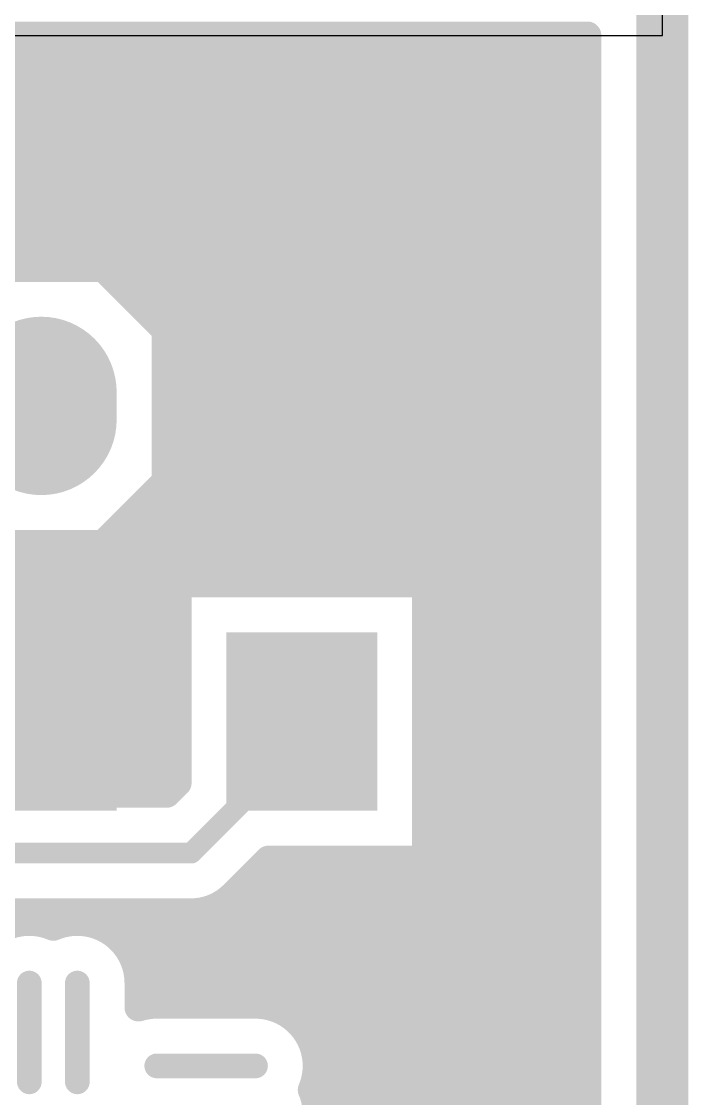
# Model space of a CAD drawing. Header units: inches. Extents: x 0 to 226, y 0 to 70.
# Drawn here: x 14.77 to 19.63, y 55.62 to 63.47 of the extents above; entities that cross this region are included whole.
import ezdxf

# ---------------------------------------------------------------- set-up
doc = ezdxf.new("R2010")
doc.units = ezdxf.units.IN
for name, color, linetype in [('Keep-Out Layer', 6, 'Continuous'), ('Multi-Layer', 9, 'Continuous'), ('Top Layer', 1, 'Continuous')]:
    doc.layers.add(name, color=color, linetype=linetype)

msp = doc.modelspace()

# ---------------------------------------------------------------- linework, layer by layer
at = {"layer": 'Keep-Out Layer'}
msp.add_lwpolyline([(19.44050976, 44.86414191999999, 0.3809999999999999, 0.3809999999999999, 0), (19.44050976, 69.69424212, 0.3809999999999999, 0.3809999999999999, 0)], format="xyseb", dxfattribs=at)
at = {"layer": 'Multi-Layer'}
for p, q in [((19.44050976, 63.37060732), (19.44050976, 69.72828319999999)), ((0, 63.37060732), (19.44050976, 63.37060732))]:
    msp.add_line(p, q, dxfattribs=at)
at = {"layer": 'Top Layer'}
for points in [[(13.31501274, 63.37060732, 0.2032, 0.2032, 0), (18.89440976, 63.37060732, 0.2032, 0.2032, 0)], [(13.31501274, 63.31126783999999, 0.2032, 0.2032, 0), (18.89440976, 63.31126783999999, 0.2032, 0.2032, 0)], [(14.66724016, 61.67679815999999, 0.2032, 0.2032, 0), (14.66724016, 63.37060732, 0.2032, 0.2032, 0)], [(14.87044016, 61.67679815999999, 0.2032, 0.2032, 0), (14.87044016, 63.37060732, 0.2032, 0.2032, 0)], [(15.07364016, 61.67679815999999, 0.2032, 0.2032, 0), (15.07364016, 63.37060732, 0.2032, 0.2032, 0)], [(15.27684016, 61.67679815999999, 0.2032, 0.2032, 0), (15.27684016, 63.37060732, 0.2032, 0.2032, 0)], [(15.48004016, 61.5621197, 0.2032, 0.2032, 0), (15.48004016, 63.37060732, 0.2032, 0.2032, 0)], [(15.68324016, 61.3589197, 0.2032, 0.2032, 0), (15.68324016, 63.37060732, 0.2032, 0.2032, 0)], [(15.88644016, 57.90333352, 0.2032, 0.2032, 0), (15.88644016, 63.37060732, 0.2032, 0.2032, 0)], [(16.08964016, 59.37679768, 0.2032, 0.2032, 0), (16.08964016, 63.37060732, 0.2032, 0.2032, 0)], [(16.29284016, 59.37679768, 0.2032, 0.2032, 0), (16.29284016, 63.37060732, 0.2032, 0.2032, 0)], [(16.49604016, 59.37679768, 0.2032, 0.2032, 0), (16.49604016, 63.37060732, 0.2032, 0.2032, 0)], [(16.69924016, 59.37679768, 0.2032, 0.2032, 0), (16.69924016, 63.37060732, 0.2032, 0.2032, 0)], [(16.90244016, 59.37679768, 0.2032, 0.2032, 0), (16.90244016, 63.37060732, 0.2032, 0.2032, 0)], [(17.10564016, 59.37679768, 0.2032, 0.2032, 0), (17.10564016, 63.37060732, 0.2032, 0.2032, 0)], [(17.30884016, 59.37679768, 0.2032, 0.2032, 0), (17.30884016, 63.37060732, 0.2032, 0.2032, 0)], [(17.51204016, 59.37679768, 0.2032, 0.2032, 0), (17.51204016, 63.37060732, 0.2032, 0.2032, 0)], [(17.71524016, 59.37679768, 0.2032, 0.2032, 0), (17.71524016, 63.37060732, 0.2032, 0.2032, 0)], [(17.91844016, 45.41024192, 0.2032, 0.2032, 0), (17.91844016, 63.37060732, 0.2032, 0.2032, 0)], [(18.12164016, 45.41024192, 0.2032, 0.2032, 0), (18.12164016, 63.37060732, 0.2032, 0.2032, 0)], [(18.32484016, 45.41024192, 0.2032, 0.2032, 0), (18.32484016, 63.37060732, 0.2032, 0.2032, 0)], [(18.52804016, 45.41024192, 0.2032, 0.2032, 0), (18.52804016, 63.37060732, 0.2032, 0.2032, 0)], [(18.73124016, 45.41024192, 0.2032, 0.2032, 0), (18.73124016, 63.37060732, 0.2032, 0.2032, 0)], [(18.89440976, 45.41024192, 0.2032, 0.2032, 0), (18.89440976, 63.37060732, 0.2032, 0.2032, 0)], [(11.64170392, 63.10806784, 0.2032, 0.2032, 0), (18.89440976, 63.10806784, 0.2032, 0.2032, 0)], [(11.64170392, 62.90486783999999, 0.2032, 0.2032, 0), (18.89440976, 62.90486783999999, 0.2032, 0.2032, 0)], [(11.64170392, 62.70166783999999, 0.2032, 0.2032, 0), (18.89440976, 62.70166783999999, 0.2032, 0.2032, 0)], [(11.64170392, 62.49846784, 0.2032, 0.2032, 0), (18.89440976, 62.49846784, 0.2032, 0.2032, 0)], [(11.64170392, 62.29526783999999, 0.2032, 0.2032, 0), (18.89440976, 62.29526783999999, 0.2032, 0.2032, 0)], [(11.64170392, 62.09206783999999, 0.2032, 0.2032, 0), (18.89440976, 62.09206783999999, 0.2032, 0.2032, 0)], [(11.64170392, 61.88886784, 0.2032, 0.2032, 0), (18.89440976, 61.88886784, 0.2032, 0.2032, 0)], [(11.64170392, 61.68566783999999, 0.2032, 0.2032, 0), (18.89440976, 61.68566783999999, 0.2032, 0.2032, 0)], [(14.45976026, 61.67679815999999, 0.2032, 0.2032, 0), (15.3653617, 61.67679815999999, 0.2032, 0.2032, 0)], [(15.3653617, 61.67679815999999, 0.2032, 0.2032, 0), (15.81816242, 61.22399743999999, 0.2032, 0.2032, 0)], [(15.55969202, 61.48246783999999, 0.2032, 0.2032, 0), (18.89440976, 61.48246783999999, 0.2032, 0.2032, 0)], [(15.76289202, 61.27926784, 0.2032, 0.2032, 0), (18.89440976, 61.27926784, 0.2032, 0.2032, 0)], [(14.91256098, 60.57119711999999, 1.10000034, 1.10000034, 0), (14.91256098, 60.77119672, 1.10000034, 1.10000034, 0)], [(15.81816242, 60.11839639999999, 0.2032, 0.2032, 0), (15.81816242, 61.22399743999999, 0.2032, 0.2032, 0)], [(15.81816242, 61.07606783999999, 0.2032, 0.2032, 0), (18.89440976, 61.07606783999999, 0.2032, 0.2032, 0)], [(15.81816242, 60.87286783999999, 0.2032, 0.2032, 0), (18.89440976, 60.87286783999999, 0.2032, 0.2032, 0)], [(13.81825024, 59.46302052, 0.1524, 0.1524, 0), (15.04663996, 60.69141024, 0.1524, 0.1524, 0)], [(15.81816242, 60.66966784, 0.2032, 0.2032, 0), (18.89440976, 60.66966784, 0.2032, 0.2032, 0)], [(15.81816242, 60.46646783999999, 0.2032, 0.2032, 0), (18.89440976, 60.46646783999999, 0.2032, 0.2032, 0)], [(15.81816242, 60.26326783999999, 0.2032, 0.2032, 0), (18.89440976, 60.26326783999999, 0.2032, 0.2032, 0)], [(15.3653617, 59.66559568, 0.2032, 0.2032, 0), (15.81816242, 60.11839639999999, 0.2032, 0.2032, 0)], [(15.75983386, 60.06006783999999, 0.2032, 0.2032, 0), (18.89440976, 60.06006783999999, 0.2032, 0.2032, 0)], [(15.68324016, 57.84467222, 0.2032, 0.2032, 0), (15.68324016, 59.98347414000001, 0.2032, 0.2032, 0)], [(15.55663386, 59.85686783999999, 0.2032, 0.2032, 0), (18.89440976, 59.85686783999999, 0.2032, 0.2032, 0)], [(15.48004016, 57.84467222, 0.2032, 0.2032, 0), (15.48004016, 59.78027414, 0.2032, 0.2032, 0)], [(14.6195542, 59.65366783999999, 0.2032, 0.2032, 0), (18.89440976, 59.65366783999999, 0.2032, 0.2032, 0)], [(14.63148204, 59.66559568, 0.2032, 0.2032, 0), (15.3653617, 59.66559568, 0.2032, 0.2032, 0)], [(14.66724016, 57.84467222, 0.2032, 0.2032, 0), (14.66724016, 59.66559568, 0.2032, 0.2032, 0)], [(14.87044016, 57.84467222, 0.2032, 0.2032, 0), (14.87044016, 59.66559568, 0.2032, 0.2032, 0)], [(15.07364016, 57.84467222, 0.2032, 0.2032, 0), (15.07364016, 59.66559568, 0.2032, 0.2032, 0)], [(15.27684016, 57.84467222, 0.2032, 0.2032, 0), (15.27684016, 59.66559568, 0.2032, 0.2032, 0)], [(14.4163542, 59.45046783999999, 0.2032, 0.2032, 0), (18.89440976, 59.45046783999999, 0.2032, 0.2032, 0)], [(15.90695828, 59.37679768, 0.2032, 0.2032, 0), (17.71816116, 59.37679768, 0.2032, 0.2032, 0)], [(15.90695828, 57.92385164, 0.2032, 0.2032, 0), (15.90695828, 59.37679768, 0.2032, 0.2032, 0)], [(17.71816116, 57.36559519999999, 0.2032, 0.2032, 0), (17.71816116, 59.37679768, 0.2032, 0.2032, 0)], [(14.25005024, 59.24726783999999, 0.2032, 0.2032, 0), (15.90695828, 59.24726783999999, 0.2032, 0.2032, 0)], [(17.71816116, 59.24726783999999, 0.2032, 0.2032, 0), (18.89440976, 59.24726783999999, 0.2032, 0.2032, 0)], [(14.25005024, 59.04406783999999, 0.2032, 0.2032, 0), (15.90695828, 59.04406783999999, 0.2032, 0.2032, 0)], [(17.71816116, 59.04406783999999, 0.2032, 0.2032, 0), (18.89440976, 59.04406783999999, 0.2032, 0.2032, 0)], [(14.25005024, 58.84086783999999, 0.2032, 0.2032, 0), (15.90695828, 58.84086783999999, 0.2032, 0.2032, 0)], [(17.71816116, 58.84086783999999, 0.2032, 0.2032, 0), (18.89440976, 58.84086783999999, 0.2032, 0.2032, 0)], [(14.25005024, 58.63766784, 0.2032, 0.2032, 0), (15.90695828, 58.63766784, 0.2032, 0.2032, 0)], [(17.71816116, 58.63766784, 0.2032, 0.2032, 0), (18.89440976, 58.63766784, 0.2032, 0.2032, 0)], [(14.25005024, 58.43446784, 0.2032, 0.2032, 0), (15.90695828, 58.43446784, 0.2032, 0.2032, 0)], [(17.71816116, 58.43446784, 0.2032, 0.2032, 0), (18.89440976, 58.43446784, 0.2032, 0.2032, 0)], [(14.25005024, 58.23126784, 0.2032, 0.2032, 0), (15.90695828, 58.23126784, 0.2032, 0.2032, 0)], [(17.71816116, 58.23126784, 0.2032, 0.2032, 0), (18.89440976, 58.23126784, 0.2032, 0.2032, 0)], [(16.0066355, 57.41287222, 0.1524, 0.1524, 0), (16.81255972, 58.21879644, 0.1524, 0.1524, 0)], [(16.81255972, 58.21879644, 0.1524, 0.1524, 0), (16.8125648, 58.21879644, 0.1524, 0.1524, 0)], [(14.25005024, 58.02806784, 0.2032, 0.2032, 0), (15.90695828, 58.02806784, 0.2032, 0.2032, 0)], [(17.71816116, 58.02806784, 0.2032, 0.2032, 0), (18.89440976, 58.02806784, 0.2032, 0.2032, 0)], [(15.82777886, 57.84467222, 0.2032, 0.2032, 0), (15.90695828, 57.92385164, 0.2032, 0.2032, 0)], [(14.25005024, 57.84467222, 0.2032, 0.2032, 0), (15.82777886, 57.84467222, 0.2032, 0.2032, 0)], [(17.71816116, 57.82486784, 0.2032, 0.2032, 0), (18.89440976, 57.82486784, 0.2032, 0.2032, 0)], [(17.71816116, 57.62166784, 0.2032, 0.2032, 0), (18.89440976, 57.62166784, 0.2032, 0.2032, 0)], [(13.90618758, 57.41287222, 0.1524, 0.1524, 0), (16.0066355, 57.41287222, 0.1524, 0.1524, 0)], [(16.3124515, 57.10803158, 0.2032, 0.2032, 0), (16.57001512, 57.36559519999999, 0.2032, 0.2032, 0)], [(16.57001512, 57.36559519999999, 0.2032, 0.2032, 0), (17.71816116, 57.36559519999999, 0.2032, 0.2032, 0)], [(16.69924016, 56.24656264, 0.2032, 0.2032, 0), (16.69924016, 57.36559519999999, 0.2032, 0.2032, 0)], [(16.90244016, 55.98637774, 0.2032, 0.2032, 0), (16.90244016, 57.36559519999999, 0.2032, 0.2032, 0)], [(17.10564016, 45.41024192, 0.2032, 0.2032, 0), (17.10564016, 57.36559519999999, 0.2032, 0.2032, 0)], [(17.30884016, 45.41024192, 0.2032, 0.2032, 0), (17.30884016, 57.36559519999999, 0.2032, 0.2032, 0)], [(17.51204016, 45.41024192, 0.2032, 0.2032, 0), (17.51204016, 57.36559519999999, 0.2032, 0.2032, 0)], [(17.71524016, 45.41024192, 0.2032, 0.2032, 0), (17.71524016, 57.36559519999999, 0.2032, 0.2032, 0)], [(17.71816116, 57.41846784, 0.2032, 0.2032, 0), (18.89440976, 57.41846784, 0.2032, 0.2032, 0)], [(16.49604016, 56.30679365999999, 0.2032, 0.2032, 0), (16.49604016, 57.29162023999999, 0.2032, 0.2032, 0)], [(16.41968776, 57.21526784, 0.2032, 0.2032, 0), (18.89440976, 57.21526784, 0.2032, 0.2032, 0)], [(16.3124515, 57.10803158, 0.2032, 0.2032, -0.1993267855441518), (16.0066355, 56.98107222, 0.2032, 0.2032, 0)], [(16.31196382, 57.1075439, 0.2032, 0.2032, -0.198912367379658), (16.0066355, 56.98107222, 0.2032, 0.2032, 0)], [(16.29284016, 56.30730927999999, 0.2032, 0.2032, 0), (16.29284016, 57.08954799999999, 0.2032, 0.2032, 0)], [(14.08504422, 56.98107222, 0.2032, 0.2032, 0), (16.0066355, 56.98107222, 0.2032, 0.2032, 0)], [(14.66724016, 56.88191061999999, 0.2032, 0.2032, 0), (14.66724016, 56.98107222, 0.2032, 0.2032, 0)], [(15.07364016, 56.89918261999999, 0.2032, 0.2032, 0), (15.07364016, 56.98107222, 0.2032, 0.2032, 0)], [(15.27684016, 56.8993655, 0.2032, 0.2032, 0), (15.27684016, 56.98107222, 0.2032, 0.2032, 0)], [(15.48004016, 56.79082875999999, 0.2032, 0.2032, 0), (15.48004016, 56.98107222, 0.2032, 0.2032, 0)], [(15.68324016, 56.30155363999999, 0.2032, 0.2032, 0), (15.68324016, 56.98107222, 0.2032, 0.2032, 0)], [(15.88644016, 56.30730927999999, 0.2032, 0.2032, 0), (15.88644016, 56.98107222, 0.2032, 0.2032, 0)], [(16.08964016, 56.30730927999999, 0.2032, 0.2032, 0), (16.08964016, 56.98912402, 0.2032, 0.2032, 0)], [(16.16728034, 57.01206784, 0.2032, 0.2032, 0), (18.89440976, 57.01206784, 0.2032, 0.2032, 0)], [(14.65063364, 56.8752101, 0.2032, 0.2032, -0.2045827865795275), (15.00063548, 56.8752101, 0.2032, 0.2032, 0)], [(15.00063548, 56.8752101, 0.2032, 0.2032, -0.5380189141260412), (15.62123368, 56.46541157999999, 0.2032, 0.2032, 0)], [(15.45952966, 56.80886784, 0.2032, 0.2032, 0), (18.89440976, 56.80886784, 0.2032, 0.2032, 0)], [(15.5985845, 56.60566784, 0.2032, 0.2032, 0), (18.89440976, 56.60566784, 0.2032, 0.2032, 0)], [(14.82563456, 55.74541048, 0.17999964, 0.17999964, 0), (14.82563456, 56.46540904, 0.17999964, 0.17999964, 0)], [(15.17563386, 55.74541048, 0.17999964, 0.17999964, 0), (15.17563386, 56.46540904, 0.17999964, 0.17999964, 0)], [(15.62123368, 56.28687244, 0.2032, 0.2032, 0), (15.62123368, 56.46541157999999, 0.2032, 0.2032, 0)], [(15.62123368, 56.40246784, 0.2032, 0.2032, 0), (18.89440976, 56.40246784, 0.2032, 0.2032, 0)], [(15.62123368, 56.28687244, 0.2032, 0.2032, -0.07615422015174254), (15.75463194, 56.30730927999999, 0.2032, 0.2032, 0)], [(15.75463194, 56.30730927999999, 0.2032, 0.2032, 0), (16.47463558, 56.30730927999999, 0.2032, 0.2032, 0)], [(16.47463558, 56.30730927999999, 0.2032, 0.2032, -0.4142135623730951), (16.9202354, 55.86170946, 0.2032, 0.2032, 0)], [(16.76551892, 56.19926784, 0.2032, 0.2032, 0), (18.89440976, 56.19926784, 0.2032, 0.2032, 0)], [(16.8994963, 55.99606784, 0.2032, 0.2032, 0), (18.89440976, 55.99606784, 0.2032, 0.2032, 0)], [(16.9202354, 55.86170946, 0.2032, 0.2032, -0.1012428938695137), (16.8844341, 55.68671108, 0.2032, 0.2032, 0)], [(15.75463448, 55.86170946, 0.17999964, 0.17999964, 0), (16.47463304, 55.86170946, 0.17999964, 0.17999964, 0)], [(16.91488616, 55.79286784, 0.2032, 0.2032, 0), (18.89440976, 55.79286784, 0.2032, 0.2032, 0)], [(16.90244016, 55.63637843999999, 0.2032, 0.2032, 0), (16.90244016, 55.73704118, 0.2032, 0.2032, 0)], [(16.8844341, 55.68671108, 0.2032, 0.2032, -0.1012428938695139), (16.9202354, 55.51171016, 0.2032, 0.2032, 0)], [(16.91336216, 55.58966784, 0.2032, 0.2032, 0), (18.89440976, 55.58966784, 0.2032, 0.2032, 0)]]:
    msp.add_lwpolyline(points, format="xyseb", dxfattribs=at)
for points in [[(14.81964016, 63.37060732, 0.1016, 0.1016, 1), (14.92124016, 63.37060732, 0.1016, 0.1016, 1)], [(15.11924332, 63.13547698, 0.3048, 0.3048, 1), (15.42404332, 63.13547698, 0.3048, 0.3048, 1)], [(15.02284016, 63.37060732, 0.1016, 0.1016, 1), (15.12444016, 63.37060732, 0.1016, 0.1016, 1)], [(15.22604016, 63.37060732, 0.1016, 0.1016, 1), (15.32764016, 63.37060732, 0.1016, 0.1016, 1)], [(15.42924016, 63.37060732, 0.1016, 0.1016, 1), (15.53084016, 63.37060732, 0.1016, 0.1016, 1)], [(15.63244016, 63.37060732, 0.1016, 0.1016, 1), (15.73404016, 63.37060732, 0.1016, 0.1016, 1)], [(15.83564016, 63.37060732, 0.1016, 0.1016, 1), (15.93724016, 63.37060732, 0.1016, 0.1016, 1)], [(15.9701992, 63.13547698, 0.3048, 0.3048, 1), (16.2749992, 63.13547698, 0.3048, 0.3048, 1)], [(16.03884016, 63.37060732, 0.1016, 0.1016, 1), (16.14044016, 63.37060732, 0.1016, 0.1016, 1)], [(16.24204016, 63.37060732, 0.1016, 0.1016, 1), (16.34364016, 63.37060732, 0.1016, 0.1016, 1)], [(16.44524016, 63.37060732, 0.1016, 0.1016, 1), (16.54684016, 63.37060732, 0.1016, 0.1016, 1)], [(16.64844016, 63.37060732, 0.1016, 0.1016, 1), (16.75004016, 63.37060732, 0.1016, 0.1016, 1)], [(16.82115508, 63.13547698, 0.3048, 0.3048, 1), (17.12595508, 63.13547698, 0.3048, 0.3048, 1)], [(16.85164016, 63.37060732, 0.1016, 0.1016, 1), (16.95324016, 63.37060732, 0.1016, 0.1016, 1)], [(17.05484016, 63.37060732, 0.1016, 0.1016, 1), (17.15644016, 63.37060732, 0.1016, 0.1016, 1)], [(17.25804016, 63.37060732, 0.1016, 0.1016, 1), (17.35964016, 63.37060732, 0.1016, 0.1016, 1)], [(17.46124016, 63.37060732, 0.1016, 0.1016, 1), (17.56284016, 63.37060732, 0.1016, 0.1016, 1)], [(17.67211096, 63.13547698, 0.3048, 0.3048, 1), (17.97691096, 63.13547698, 0.3048, 0.3048, 1)], [(17.66444016, 63.37060732, 0.1016, 0.1016, 1), (17.76604016, 63.37060732, 0.1016, 0.1016, 1)], [(17.86764016, 63.37060732, 0.1016, 0.1016, 1), (17.96924016, 63.37060732, 0.1016, 0.1016, 1)], [(18.07084016, 63.37060732, 0.1016, 0.1016, 1), (18.17244016, 63.37060732, 0.1016, 0.1016, 1)], [(18.27404016, 63.37060732, 0.1016, 0.1016, 1), (18.37564016, 63.37060732, 0.1016, 0.1016, 1)], [(18.47724016, 63.37060732, 0.1016, 0.1016, 1), (18.57884016, 63.37060732, 0.1016, 0.1016, 1)], [(18.68044016, 63.37060732, 0.1016, 0.1016, 1), (18.78204016, 63.37060732, 0.1016, 0.1016, 1)], [(18.84360976, 63.37060732, 0.1016, 0.1016, 1), (18.94520976, 63.37060732, 0.1016, 0.1016, 1)], [(18.84360976, 63.37060732, 0.1016, 0.1016, 1), (18.94520976, 63.37060732, 0.1016, 0.1016, 1)], [(18.84360976, 63.31126783999999, 0.1016, 0.1016, 1), (18.94520976, 63.31126783999999, 0.1016, 0.1016, 1)], [(18.84360976, 63.10806784, 0.1016, 0.1016, 1), (18.94520976, 63.10806784, 0.1016, 0.1016, 1)], [(18.84360976, 62.90486783999999, 0.1016, 0.1016, 1), (18.94520976, 62.90486783999999, 0.1016, 0.1016, 1)], [(18.84360976, 62.70166783999999, 0.1016, 0.1016, 1), (18.94520976, 62.70166783999999, 0.1016, 0.1016, 1)], [(14.81756752, 62.2036983, 0.3556, 0.3556, 1), (15.17316752, 62.2036983, 0.3556, 0.3556, 1)], [(17.51687632, 62.1935129, 0.3556, 0.3556, 1), (17.87247632, 62.1935129, 0.3556, 0.3556, 1)], [(18.84360976, 62.49846784, 0.1016, 0.1016, 1), (18.94520976, 62.49846784, 0.1016, 0.1016, 1)], [(15.89212976, 62.14258335999999, 0.3048, 0.3048, 1), (16.19692976, 62.14258335999999, 0.3048, 0.3048, 1)], [(18.84360976, 62.29526783999999, 0.1016, 0.1016, 1), (18.94520976, 62.29526783999999, 0.1016, 0.1016, 1)], [(18.84360976, 62.09206783999999, 0.1016, 0.1016, 1), (18.94520976, 62.09206783999999, 0.1016, 0.1016, 1)], [(18.84360976, 61.88886784, 0.1016, 0.1016, 1), (18.94520976, 61.88886784, 0.1016, 0.1016, 1)], [(14.81964016, 61.67679815999999, 0.1016, 0.1016, 1), (14.92124016, 61.67679815999999, 0.1016, 0.1016, 1)], [(15.02284016, 61.67679815999999, 0.1016, 0.1016, 1), (15.12444016, 61.67679815999999, 0.1016, 0.1016, 1)], [(15.22604016, 61.67679815999999, 0.1016, 0.1016, 1), (15.32764016, 61.67679815999999, 0.1016, 0.1016, 1)], [(15.3145617, 61.67679815999999, 0.1016, 0.1016, 1), (15.4161617, 61.67679815999999, 0.1016, 0.1016, 1)], [(15.3145617, 61.67679815999999, 0.1016, 0.1016, 1), (15.4161617, 61.67679815999999, 0.1016, 0.1016, 1)], [(17.0770296, 61.46140615999999, 0.3048, 0.3048, 1), (17.3818296, 61.46140615999999, 0.3048, 0.3048, 1)], [(18.84360976, 61.68566783999999, 0.1016, 0.1016, 1), (18.94520976, 61.68566783999999, 0.1016, 0.1016, 1)], [(15.42924016, 61.5621197, 0.1016, 0.1016, 1), (15.53084016, 61.5621197, 0.1016, 0.1016, 1)], [(15.50889202, 61.48246783999999, 0.1016, 0.1016, 1), (15.61049202, 61.48246783999999, 0.1016, 0.1016, 1)], [(18.84360976, 61.48246783999999, 0.1016, 0.1016, 1), (18.94520976, 61.48246783999999, 0.1016, 0.1016, 1)], [(15.63244016, 61.3589197, 0.1016, 0.1016, 1), (15.73404016, 61.3589197, 0.1016, 0.1016, 1)], [(15.71209202, 61.27926784, 0.1016, 0.1016, 1), (15.81369202, 61.27926784, 0.1016, 0.1016, 1)], [(18.84360976, 61.27926784, 0.1016, 0.1016, 1), (18.94520976, 61.27926784, 0.1016, 0.1016, 1)], [(14.63756026, 60.77119672, 0.5499989, 0.5499989, 1), (15.1875617, 60.77119672, 0.5499989, 0.5499989, 1)], [(15.76736242, 61.22399743999999, 0.1016, 0.1016, 1), (15.86896242, 61.22399743999999, 0.1016, 0.1016, 1)], [(15.76736242, 61.22399743999999, 0.1016, 0.1016, 1), (15.86896242, 61.22399743999999, 0.1016, 0.1016, 1)], [(17.87115552, 61.00946396, 0.3048, 0.3048, 1), (18.17595552, 61.00946396, 0.3048, 0.3048, 1)], [(15.76736242, 61.07606783999999, 0.1016, 0.1016, 1), (15.86896242, 61.07606783999999, 0.1016, 0.1016, 1)], [(18.84360976, 61.07606783999999, 0.1016, 0.1016, 1), (18.94520976, 61.07606783999999, 0.1016, 0.1016, 1)], [(14.63756026, 60.57119711999999, 0.5499989, 0.5499989, 1), (15.1875617, 60.57119711999999, 0.5499989, 0.5499989, 1)], [(15.76736242, 60.87286783999999, 0.1016, 0.1016, 1), (15.86896242, 60.87286783999999, 0.1016, 0.1016, 1)], [(18.84360976, 60.87286783999999, 0.1016, 0.1016, 1), (18.94520976, 60.87286783999999, 0.1016, 0.1016, 1)], [(15.00853996, 60.69141024, 0.0762, 0.0762, 1), (15.08473996, 60.69141024, 0.0762, 0.0762, 1)], [(15.76736242, 60.66966784, 0.1016, 0.1016, 1), (15.86896242, 60.66966784, 0.1016, 0.1016, 1)], [(18.84360976, 60.66966784, 0.1016, 0.1016, 1), (18.94520976, 60.66966784, 0.1016, 0.1016, 1)], [(15.76736242, 60.46646783999999, 0.1016, 0.1016, 1), (15.86896242, 60.46646783999999, 0.1016, 0.1016, 1)], [(18.84360976, 60.46646783999999, 0.1016, 0.1016, 1), (18.94520976, 60.46646783999999, 0.1016, 0.1016, 1)], [(15.76736242, 60.26326783999999, 0.1016, 0.1016, 1), (15.86896242, 60.26326783999999, 0.1016, 0.1016, 1)], [(18.84360976, 60.26326783999999, 0.1016, 0.1016, 1), (18.94520976, 60.26326783999999, 0.1016, 0.1016, 1)], [(15.76736242, 60.11839639999999, 0.1016, 0.1016, 1), (15.86896242, 60.11839639999999, 0.1016, 0.1016, 1)], [(15.76736242, 60.11839639999999, 0.1016, 0.1016, 1), (15.86896242, 60.11839639999999, 0.1016, 0.1016, 1)], [(15.70903386, 60.06006783999999, 0.1016, 0.1016, 1), (15.81063386, 60.06006783999999, 0.1016, 0.1016, 1)], [(18.84360976, 60.06006783999999, 0.1016, 0.1016, 1), (18.94520976, 60.06006783999999, 0.1016, 0.1016, 1)], [(15.63244016, 59.98347414000001, 0.1016, 0.1016, 1), (15.73404016, 59.98347414000001, 0.1016, 0.1016, 1)], [(17.40237312, 59.7472262, 0.3048, 0.3048, 1), (17.70717312, 59.7472262, 0.3048, 0.3048, 1)], [(15.50583386, 59.85686783999999, 0.1016, 0.1016, 1), (15.60743386, 59.85686783999999, 0.1016, 0.1016, 1)], [(18.84360976, 59.85686783999999, 0.1016, 0.1016, 1), (18.94520976, 59.85686783999999, 0.1016, 0.1016, 1)], [(15.42924016, 59.78027414, 0.1016, 0.1016, 1), (15.53084016, 59.78027414, 0.1016, 0.1016, 1)], [(18.24244256, 59.57954047999999, 0.3048, 0.3048, 1), (18.54724256, 59.57954047999999, 0.3048, 0.3048, 1)], [(14.81964016, 59.66559568, 0.1016, 0.1016, 1), (14.92124016, 59.66559568, 0.1016, 0.1016, 1)], [(15.02284016, 59.66559568, 0.1016, 0.1016, 1), (15.12444016, 59.66559568, 0.1016, 0.1016, 1)], [(15.22604016, 59.66559568, 0.1016, 0.1016, 1), (15.32764016, 59.66559568, 0.1016, 0.1016, 1)], [(15.3145617, 59.66559568, 0.1016, 0.1016, 1), (15.4161617, 59.66559568, 0.1016, 0.1016, 1)], [(15.3145617, 59.66559568, 0.1016, 0.1016, 1), (15.4161617, 59.66559568, 0.1016, 0.1016, 1)], [(18.84360976, 59.65366783999999, 0.1016, 0.1016, 1), (18.94520976, 59.65366783999999, 0.1016, 0.1016, 1)], [(14.74945488, 59.30000585999999, 0.3048, 0.3048, 1), (15.05425488, 59.30000585999999, 0.3048, 0.3048, 1)], [(18.84360976, 59.45046783999999, 0.1016, 0.1016, 1), (18.94520976, 59.45046783999999, 0.1016, 0.1016, 1)], [(15.85615828, 59.37679768, 0.1016, 0.1016, 1), (15.95775828, 59.37679768, 0.1016, 0.1016, 1)], [(15.85615828, 59.37679768, 0.1016, 0.1016, 1), (15.95775828, 59.37679768, 0.1016, 0.1016, 1)], [(16.03884016, 59.37679768, 0.1016, 0.1016, 1), (16.14044016, 59.37679768, 0.1016, 0.1016, 1)], [(16.24204016, 59.37679768, 0.1016, 0.1016, 1), (16.34364016, 59.37679768, 0.1016, 0.1016, 1)], [(16.44524016, 59.37679768, 0.1016, 0.1016, 1), (16.54684016, 59.37679768, 0.1016, 0.1016, 1)], [(16.64844016, 59.37679768, 0.1016, 0.1016, 1), (16.75004016, 59.37679768, 0.1016, 0.1016, 1)], [(16.85164016, 59.37679768, 0.1016, 0.1016, 1), (16.95324016, 59.37679768, 0.1016, 0.1016, 1)], [(17.05484016, 59.37679768, 0.1016, 0.1016, 1), (17.15644016, 59.37679768, 0.1016, 0.1016, 1)], [(17.25804016, 59.37679768, 0.1016, 0.1016, 1), (17.35964016, 59.37679768, 0.1016, 0.1016, 1)], [(17.46124016, 59.37679768, 0.1016, 0.1016, 1), (17.56284016, 59.37679768, 0.1016, 0.1016, 1)], [(17.66444016, 59.37679768, 0.1016, 0.1016, 1), (17.76604016, 59.37679768, 0.1016, 0.1016, 1)], [(17.66736116, 59.37679768, 0.1016, 0.1016, 1), (17.76896116, 59.37679768, 0.1016, 0.1016, 1)], [(17.66736116, 59.37679768, 0.1016, 0.1016, 1), (17.76896116, 59.37679768, 0.1016, 0.1016, 1)], [(15.85615828, 59.24726783999999, 0.1016, 0.1016, 1), (15.95775828, 59.24726783999999, 0.1016, 0.1016, 1)], [(17.66736116, 59.24726783999999, 0.1016, 0.1016, 1), (17.76896116, 59.24726783999999, 0.1016, 0.1016, 1)], [(18.84360976, 59.24726783999999, 0.1016, 0.1016, 1), (18.94520976, 59.24726783999999, 0.1016, 0.1016, 1)], [(15.85615828, 59.04406783999999, 0.1016, 0.1016, 1), (15.95775828, 59.04406783999999, 0.1016, 0.1016, 1)], [(17.66736116, 59.04406783999999, 0.1016, 0.1016, 1), (17.76896116, 59.04406783999999, 0.1016, 0.1016, 1)], [(18.84360976, 59.04406783999999, 0.1016, 0.1016, 1), (18.94520976, 59.04406783999999, 0.1016, 0.1016, 1)], [(15.85615828, 58.84086783999999, 0.1016, 0.1016, 1), (15.95775828, 58.84086783999999, 0.1016, 0.1016, 1)], [(17.66736116, 58.84086783999999, 0.1016, 0.1016, 1), (17.76896116, 58.84086783999999, 0.1016, 0.1016, 1)], [(18.84360976, 58.84086783999999, 0.1016, 0.1016, 1), (18.94520976, 58.84086783999999, 0.1016, 0.1016, 1)], [(15.85615828, 58.63766784, 0.1016, 0.1016, 1), (15.95775828, 58.63766784, 0.1016, 0.1016, 1)], [(17.66736116, 58.63766784, 0.1016, 0.1016, 1), (17.76896116, 58.63766784, 0.1016, 0.1016, 1)], [(18.84360976, 58.63766784, 0.1016, 0.1016, 1), (18.94520976, 58.63766784, 0.1016, 0.1016, 1)], [(15.85615828, 58.43446784, 0.1016, 0.1016, 1), (15.95775828, 58.43446784, 0.1016, 0.1016, 1)], [(17.66736116, 58.43446784, 0.1016, 0.1016, 1), (17.76896116, 58.43446784, 0.1016, 0.1016, 1)], [(17.84697472, 58.16855016, 0.3048, 0.3048, 1), (18.15177472, 58.16855016, 0.3048, 0.3048, 1)], [(18.84360976, 58.43446784, 0.1016, 0.1016, 1), (18.94520976, 58.43446784, 0.1016, 0.1016, 1)], [(15.85615828, 58.23126784, 0.1016, 0.1016, 1), (15.95775828, 58.23126784, 0.1016, 0.1016, 1)], [(17.66736116, 58.23126784, 0.1016, 0.1016, 1), (17.76896116, 58.23126784, 0.1016, 0.1016, 1)], [(18.84360976, 58.23126784, 0.1016, 0.1016, 1), (18.94520976, 58.23126784, 0.1016, 0.1016, 1)], [(16.77445972, 58.21879644, 0.0762, 0.0762, 1), (16.85065972, 58.21879644, 0.0762, 0.0762, 1)], [(16.77445972, 58.21879644, 0.0762, 0.0762, 1), (16.85065972, 58.21879644, 0.0762, 0.0762, 1)], [(16.7744648, 58.21879644, 0.0762, 0.0762, 1), (16.8506648, 58.21879644, 0.0762, 0.0762, 1)], [(15.85615828, 58.02806784, 0.1016, 0.1016, 1), (15.95775828, 58.02806784, 0.1016, 0.1016, 1)], [(17.66736116, 58.02806784, 0.1016, 0.1016, 1), (17.76896116, 58.02806784, 0.1016, 0.1016, 1)], [(18.84360976, 58.02806784, 0.1016, 0.1016, 1), (18.94520976, 58.02806784, 0.1016, 0.1016, 1)], [(15.83564016, 57.90333352, 0.1016, 0.1016, 1), (15.93724016, 57.90333352, 0.1016, 0.1016, 1)], [(15.85615828, 57.92385164, 0.1016, 0.1016, 1), (15.95775828, 57.92385164, 0.1016, 0.1016, 1)], [(15.85615828, 57.92385164, 0.1016, 0.1016, 1), (15.95775828, 57.92385164, 0.1016, 0.1016, 1)], [(14.81964016, 57.84467222, 0.1016, 0.1016, 1), (14.92124016, 57.84467222, 0.1016, 0.1016, 1)], [(15.02284016, 57.84467222, 0.1016, 0.1016, 1), (15.12444016, 57.84467222, 0.1016, 0.1016, 1)], [(15.22604016, 57.84467222, 0.1016, 0.1016, 1), (15.32764016, 57.84467222, 0.1016, 0.1016, 1)], [(15.42924016, 57.84467222, 0.1016, 0.1016, 1), (15.53084016, 57.84467222, 0.1016, 0.1016, 1)], [(15.63244016, 57.84467222, 0.1016, 0.1016, 1), (15.73404016, 57.84467222, 0.1016, 0.1016, 1)], [(15.77697886, 57.84467222, 0.1016, 0.1016, 1), (15.87857886, 57.84467222, 0.1016, 0.1016, 1)], [(15.77697886, 57.84467222, 0.1016, 0.1016, 1), (15.87857886, 57.84467222, 0.1016, 0.1016, 1)], [(17.66736116, 57.82486784, 0.1016, 0.1016, 1), (17.76896116, 57.82486784, 0.1016, 0.1016, 1)], [(18.84360976, 57.82486784, 0.1016, 0.1016, 1), (18.94520976, 57.82486784, 0.1016, 0.1016, 1)], [(17.66736116, 57.62166784, 0.1016, 0.1016, 1), (17.76896116, 57.62166784, 0.1016, 0.1016, 1)], [(18.84360976, 57.62166784, 0.1016, 0.1016, 1), (18.94520976, 57.62166784, 0.1016, 0.1016, 1)], [(15.9685355, 57.41287222, 0.0762, 0.0762, 1), (16.0447355, 57.41287222, 0.0762, 0.0762, 1)], [(15.9685355, 57.41287222, 0.0762, 0.0762, 1), (16.0447355, 57.41287222, 0.0762, 0.0762, 1)], [(16.51921512, 57.36559519999999, 0.1016, 0.1016, 1), (16.62081512, 57.36559519999999, 0.1016, 0.1016, 1)], [(16.51921512, 57.36559519999999, 0.1016, 0.1016, 1), (16.62081512, 57.36559519999999, 0.1016, 0.1016, 1)], [(16.64844016, 57.36559519999999, 0.1016, 0.1016, 1), (16.75004016, 57.36559519999999, 0.1016, 0.1016, 1)], [(16.85164016, 57.36559519999999, 0.1016, 0.1016, 1), (16.95324016, 57.36559519999999, 0.1016, 0.1016, 1)], [(17.05484016, 57.36559519999999, 0.1016, 0.1016, 1), (17.15644016, 57.36559519999999, 0.1016, 0.1016, 1)], [(17.25804016, 57.36559519999999, 0.1016, 0.1016, 1), (17.35964016, 57.36559519999999, 0.1016, 0.1016, 1)], [(17.46124016, 57.36559519999999, 0.1016, 0.1016, 1), (17.56284016, 57.36559519999999, 0.1016, 0.1016, 1)], [(17.66444016, 57.36559519999999, 0.1016, 0.1016, 1), (17.76604016, 57.36559519999999, 0.1016, 0.1016, 1)], [(17.66736116, 57.41846784, 0.1016, 0.1016, 1), (17.76896116, 57.41846784, 0.1016, 0.1016, 1)], [(17.66736116, 57.36559519999999, 0.1016, 0.1016, 1), (17.76896116, 57.36559519999999, 0.1016, 0.1016, 1)], [(17.66736116, 57.36559519999999, 0.1016, 0.1016, 1), (17.76896116, 57.36559519999999, 0.1016, 0.1016, 1)], [(18.84360976, 57.41846784, 0.1016, 0.1016, 1), (18.94520976, 57.41846784, 0.1016, 0.1016, 1)], [(16.44524016, 57.29162023999999, 0.1016, 0.1016, 1), (16.54684016, 57.29162023999999, 0.1016, 0.1016, 1)], [(16.36888776, 57.21526784, 0.1016, 0.1016, 1), (16.47048776, 57.21526784, 0.1016, 0.1016, 1)], [(18.84360976, 57.21526784, 0.1016, 0.1016, 1), (18.94520976, 57.21526784, 0.1016, 0.1016, 1)], [(16.24204016, 57.08954799999999, 0.1016, 0.1016, 1), (16.34364016, 57.08954799999999, 0.1016, 0.1016, 1)], [(16.26116382, 57.1075439, 0.1016, 0.1016, 1), (16.36276382, 57.1075439, 0.1016, 0.1016, 1)], [(16.2616515, 57.10803158, 0.1016, 0.1016, 1), (16.3632515, 57.10803158, 0.1016, 0.1016, 1)], [(16.2616515, 57.10803158, 0.1016, 0.1016, 1), (16.3632515, 57.10803158, 0.1016, 0.1016, 1)], [(18.24244256, 56.86852482, 0.3048, 0.3048, 1), (18.54724256, 56.86852482, 0.3048, 0.3048, 1)], [(15.02284016, 56.98107222, 0.1016, 0.1016, 1), (15.12444016, 56.98107222, 0.1016, 0.1016, 1)], [(15.22604016, 56.98107222, 0.1016, 0.1016, 1), (15.32764016, 56.98107222, 0.1016, 0.1016, 1)], [(15.42924016, 56.98107222, 0.1016, 0.1016, 1), (15.53084016, 56.98107222, 0.1016, 0.1016, 1)], [(15.63244016, 56.98107222, 0.1016, 0.1016, 1), (15.73404016, 56.98107222, 0.1016, 0.1016, 1)], [(15.83564016, 56.98107222, 0.1016, 0.1016, 1), (15.93724016, 56.98107222, 0.1016, 0.1016, 1)], [(15.9558355, 56.98107222, 0.1016, 0.1016, 1), (16.0574355, 56.98107222, 0.1016, 0.1016, 1)], [(15.9558355, 56.98107222, 0.1016, 0.1016, 1), (16.0574355, 56.98107222, 0.1016, 0.1016, 1)], [(15.9558355, 56.98107222, 0.1016, 0.1016, 1), (16.0574355, 56.98107222, 0.1016, 0.1016, 1)], [(16.03884016, 56.98912402, 0.1016, 0.1016, 1), (16.14044016, 56.98912402, 0.1016, 0.1016, 1)], [(16.17610176, 56.75281003999999, 0.3048, 0.3048, 1), (16.48090176, 56.75281003999999, 0.3048, 0.3048, 1)], [(16.11648034, 57.01206784, 0.1016, 0.1016, 1), (16.21808034, 57.01206784, 0.1016, 0.1016, 1)], [(18.84360976, 57.01206784, 0.1016, 0.1016, 1), (18.94520976, 57.01206784, 0.1016, 0.1016, 1)], [(14.94983548, 56.8752101, 0.1016, 0.1016, 1), (15.05143548, 56.8752101, 0.1016, 0.1016, 1)], [(14.94983548, 56.8752101, 0.1016, 0.1016, 1), (15.05143548, 56.8752101, 0.1016, 0.1016, 1)], [(15.02284016, 56.89918261999999, 0.1016, 0.1016, 1), (15.12444016, 56.89918261999999, 0.1016, 0.1016, 1)], [(15.22604016, 56.8993655, 0.1016, 0.1016, 1), (15.32764016, 56.8993655, 0.1016, 0.1016, 1)], [(17.23859392, 56.70634328000001, 0.3048, 0.3048, 1), (17.54339392, 56.70634328000001, 0.3048, 0.3048, 1)], [(15.40872966, 56.80886784, 0.1016, 0.1016, 1), (15.51032966, 56.80886784, 0.1016, 0.1016, 1)], [(18.84360976, 56.80886784, 0.1016, 0.1016, 1), (18.94520976, 56.80886784, 0.1016, 0.1016, 1)], [(15.42924016, 56.79082875999999, 0.1016, 0.1016, 1), (15.53084016, 56.79082875999999, 0.1016, 0.1016, 1)], [(15.5477845, 56.60566784, 0.1016, 0.1016, 1), (15.6493845, 56.60566784, 0.1016, 0.1016, 1)], [(18.84360976, 56.60566784, 0.1016, 0.1016, 1), (18.94520976, 56.60566784, 0.1016, 0.1016, 1)], [(14.78063592, 56.46540904, 0.08999982, 0.08999982, 1), (14.8706332, 56.46540904, 0.08999982, 0.08999982, 1)], [(15.13063522, 56.46540904, 0.08999982, 0.08999982, 1), (15.2206325, 56.46540904, 0.08999982, 0.08999982, 1)], [(15.57043368, 56.46541157999999, 0.1016, 0.1016, 1), (15.67203368, 56.46541157999999, 0.1016, 0.1016, 1)], [(15.57043368, 56.46541157999999, 0.1016, 0.1016, 1), (15.67203368, 56.46541157999999, 0.1016, 0.1016, 1)], [(15.57043368, 56.40246784, 0.1016, 0.1016, 1), (15.67203368, 56.40246784, 0.1016, 0.1016, 1)], [(18.84360976, 56.40246784, 0.1016, 0.1016, 1), (18.94520976, 56.40246784, 0.1016, 0.1016, 1)], [(15.57043368, 56.28687244, 0.1016, 0.1016, 1), (15.67203368, 56.28687244, 0.1016, 0.1016, 1)], [(15.57043368, 56.28687244, 0.1016, 0.1016, 1), (15.67203368, 56.28687244, 0.1016, 0.1016, 1)], [(15.63244016, 56.30155363999999, 0.1016, 0.1016, 1), (15.73404016, 56.30155363999999, 0.1016, 0.1016, 1)], [(15.70383194, 56.30730927999999, 0.1016, 0.1016, 1), (15.80543194, 56.30730927999999, 0.1016, 0.1016, 1)], [(15.70383194, 56.30730927999999, 0.1016, 0.1016, 1), (15.80543194, 56.30730927999999, 0.1016, 0.1016, 1)], [(15.83564016, 56.30730927999999, 0.1016, 0.1016, 1), (15.93724016, 56.30730927999999, 0.1016, 0.1016, 1)], [(16.03884016, 56.30730927999999, 0.1016, 0.1016, 1), (16.14044016, 56.30730927999999, 0.1016, 0.1016, 1)], [(16.24204016, 56.30730927999999, 0.1016, 0.1016, 1), (16.34364016, 56.30730927999999, 0.1016, 0.1016, 1)], [(16.42383558, 56.30730927999999, 0.1016, 0.1016, 1), (16.52543558, 56.30730927999999, 0.1016, 0.1016, 1)], [(16.42383558, 56.30730927999999, 0.1016, 0.1016, 1), (16.52543558, 56.30730927999999, 0.1016, 0.1016, 1)], [(16.44524016, 56.30679365999999, 0.1016, 0.1016, 1), (16.54684016, 56.30679365999999, 0.1016, 0.1016, 1)], [(16.64844016, 56.24656264, 0.1016, 0.1016, 1), (16.75004016, 56.24656264, 0.1016, 0.1016, 1)], [(16.71471892, 56.19926784, 0.1016, 0.1016, 1), (16.81631892, 56.19926784, 0.1016, 0.1016, 1)], [(18.84360976, 56.19926784, 0.1016, 0.1016, 1), (18.94520976, 56.19926784, 0.1016, 0.1016, 1)], [(16.8486963, 55.99606784, 0.1016, 0.1016, 1), (16.9502963, 55.99606784, 0.1016, 0.1016, 1)], [(16.85164016, 55.98637774, 0.1016, 0.1016, 1), (16.95324016, 55.98637774, 0.1016, 0.1016, 1)], [(18.84360976, 55.99606784, 0.1016, 0.1016, 1), (18.94520976, 55.99606784, 0.1016, 0.1016, 1)], [(16.8694354, 55.86170946, 0.1016, 0.1016, 1), (16.9710354, 55.86170946, 0.1016, 0.1016, 1)], [(16.8694354, 55.86170946, 0.1016, 0.1016, 1), (16.9710354, 55.86170946, 0.1016, 0.1016, 1)], [(18.17632128, 55.678324, 0.3048, 0.3048, 1), (18.48112128, 55.678324, 0.3048, 0.3048, 1)], [(15.70963584, 55.86170946, 0.08999982, 0.08999982, 1), (15.79963312, 55.86170946, 0.08999982, 0.08999982, 1)], [(16.4296344, 55.86170946, 0.08999982, 0.08999982, 1), (16.51963168, 55.86170946, 0.08999982, 0.08999982, 1)], [(16.86408616, 55.79286784, 0.1016, 0.1016, 1), (16.96568616, 55.79286784, 0.1016, 0.1016, 1)], [(18.84360976, 55.79286784, 0.1016, 0.1016, 1), (18.94520976, 55.79286784, 0.1016, 0.1016, 1)], [(14.78063592, 55.74541048, 0.08999982, 0.08999982, 1), (14.8706332, 55.74541048, 0.08999982, 0.08999982, 1)], [(15.13063522, 55.74541048, 0.08999982, 0.08999982, 1), (15.2206325, 55.74541048, 0.08999982, 0.08999982, 1)], [(16.85164016, 55.73704118, 0.1016, 0.1016, 1), (16.95324016, 55.73704118, 0.1016, 0.1016, 1)], [(16.8336341, 55.68671108, 0.1016, 0.1016, 1), (16.9352341, 55.68671108, 0.1016, 0.1016, 1)], [(16.8336341, 55.68671108, 0.1016, 0.1016, 1), (16.9352341, 55.68671108, 0.1016, 0.1016, 1)], [(16.85164016, 55.63637843999999, 0.1016, 0.1016, 1), (16.95324016, 55.63637843999999, 0.1016, 0.1016, 1)], [(16.86256216, 55.58966784, 0.1016, 0.1016, 1), (16.96416216, 55.58966784, 0.1016, 0.1016, 1)], [(18.84360976, 55.58966784, 0.1016, 0.1016, 1), (18.94520976, 55.58966784, 0.1016, 0.1016, 1)]]:
    msp.add_lwpolyline(points, format="xyseb", close=True, dxfattribs=at)
for points in [[(16.26256082, 61.32119562), (16.26256082, 60.02119822), (17.36255862, 61.32119562), (17.36255862, 60.02119822)], [(14.36256208, 59.02119514), (14.36256208, 57.72119773999999), (15.46255988, 59.02119514), (15.46255988, 57.72119773999999)], [(16.26256082, 59.02119514), (16.26256082, 57.72119773999999), (17.36255862, 59.02119514), (17.36255862, 57.72119773999999)]]:
    msp.add_solid(points, dxfattribs=at)

doc.saveas('drawing.dxf')
